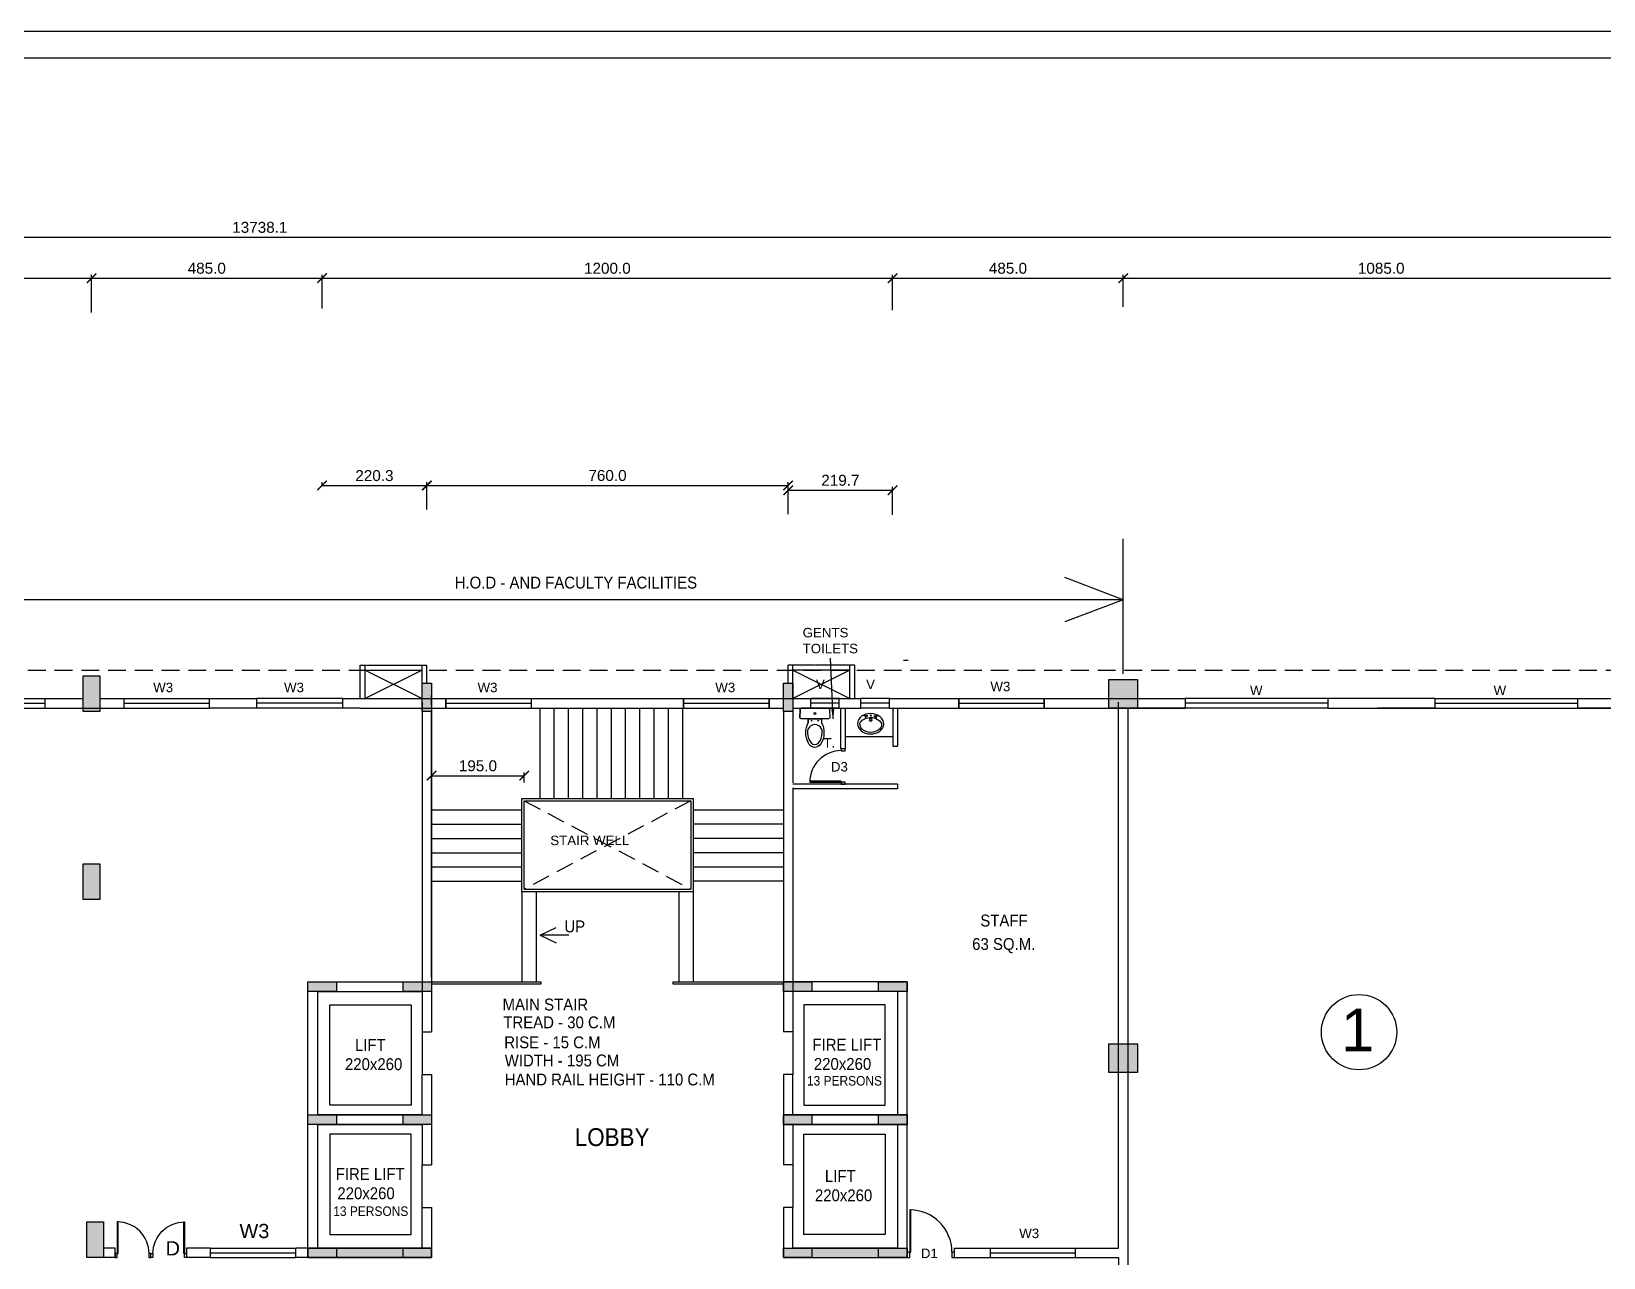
# Model space of a CAD drawing. Extents: x 53439 to 79867, y -144071 to -73305.
# Drawn here: x 64711 to 68017, y -124622 to -122042 of the extents above; entities that cross this region are included whole.
import ezdxf

# ---------------------------------------------------------------- set-up
doc = ezdxf.new("R2010")
doc.units = 0
doc.header["$LTSCALE"] = 0.1
doc.header["$MEASUREMENT"] = 0
doc.header["$PDMODE"] = 35
doc.header["$PDSIZE"] = -0.8
doc.linetypes.add('CENTER2', pattern=[1.125, 0.75, -0.125, 0.125, -0.125])
doc.linetypes.add('HIDDEN', pattern=[0.375, 0.25, -0.125])
doc.layers.get('0').update_dxf_attribs({"linetype": 'CONTINUOUS'})
doc.layers.get('DEFPOINTS').update_dxf_attribs({"linetype": 'CONTINUOUS'})
for name, color, linetype in [('BOR', 200, 'CONTINUOUS'), ('BOR1', 230, 'CONTINUOUS'), ('COR_HA', 40, 'CONTINUOUS'), ('DOOR', 30, 'CONTINUOUS'), ('LAYER4', 130, 'CONTINUOUS'), ('STAIR', 142, 'CONTINUOUS'), ('TEXT', 7, 'CONTINUOUS'), ('TEXT-3', 130, 'CONTINUOUS'), ('THIN_HA', 253, 'CONTINUOUS'), ('TXT', 4, 'CONTINUOUS'), ('WALL', 6, 'CONTINUOUS'), ('WIN', 102, 'CONTINUOUS')]:
    doc.layers.add(name, color=color, linetype=linetype)
doc.styles.add('1MM', font='arial.ttf')
doc.styles.add('DIM', font='arial.ttf', dxfattribs={"width": 0.7, "height": 1})
doc.styles.add('DUTCH', font='arial.ttf')
doc.dimstyles.new('KRI', dxfattribs={"dimtxt": 23, "dimasz": 20, "dimexe": 7, "dimexo": 0, "dimgap": 9, "dimtad": 1, "dimdec": 1, "dimzin": 1, "dimtxsty": '1MM', "dimblk": 'ARCHTICK', "dimcen": 0.5, "dimclrd": 252, "dimclre": 252, "dimclrt": 7, "dimaunit": 1, "dimadec": 8, "dimazin": 3, "dimtfac": 1, "dimtdec": 1, "dimtmove": 0, "dimatfit": 3})

# ---------------------------------------------------------------- blocks, each defined once
blk = doc.blocks.new('A$C764D24B9')
at = {"layer": 'DOOR'}
for points in [[(0.056, 0.111), (0.083, 0.111), (0.083, 1), (0.056, 1)], [(0, 0), (0.056, 0), (0.056, 0.111), (0, 0.111)], [(0.944, 0), (1, 0), (1, 0.111), (0.944, 0.111)]]:
    blk.add_lwpolyline(points, close=True, dxfattribs=at)
blk.add_arc((0.056, 0.111), 0.889, 0, 90, dxfattribs=at)
blk = doc.blocks.new('_ARCHTICK')
at = {"layer": 'WALL', "color": 0, "const_width": 0.15}
blk.add_lwpolyline([(-0.5, -0.5), (0.5, 0.5)], dxfattribs=at)
blk = doc.blocks.new('*D73')
at = {"color": 252, "linetype": 'CONTINUOUS', "ltscale": 0.1}
for p, q in [((65322.3, -122997.7), (65322.3, -122990.7)), ((65542.6, -122997.7), (65542.6, -122990.7)), ((65322.3, -122997.7), (65542.6, -122997.7))]:
    blk.add_line(p, q, dxfattribs=at)
at = {"layer": 'DEFPOINTS', "color": 0, "linetype": 'CONTINUOUS', "ltscale": 0.1}
for p in [(65322.3, -122997.7), (65542.6, -122997.7), (65542.6, -122997.7)]:
    blk.add_point(p, dxfattribs=at)
at = {"color": 252, "linetype": 'CONTINUOUS', "ltscale": 0.1, "xscale": 20, "yscale": 20, "zscale": 20, "rotation": 180}
blk.add_blockref('_ARCHTICK', (65322.3, -122997.7), dxfattribs=at)
at = {"color": 252, "linetype": 'CONTINUOUS', "ltscale": 0.1, "xscale": 20, "yscale": 20, "zscale": 20}
blk.add_blockref('_ARCHTICK', (65542.6, -122997.7), dxfattribs=at)
at = {"color": 7, "linetype": 'CONTINUOUS', "ltscale": 0.1, "insert": (65432.4, -122976.9), "char_height": 23, "attachment_point": 5, "style": '1MM'}
blk.add_mtext('220.3', dxfattribs=at)
blk = doc.blocks.new('*D102')
at = {"layer": 'DEFPOINTS', "color": 0, "linetype": 'CONTINUOUS', "ltscale": 0.1}
for p in [(64837.3, -122561.6), (63755.6, -122625.2), (64837.3, -122633.7)]:
    blk.add_point(p, dxfattribs=at)
at = {"layer": 'WIN', "color": 252, "linetype": 'CONTINUOUS', "ltscale": 0.1}
for p, q in [((63755.6, -122625.2), (63755.6, -122554.6)), ((63755.6, -122561.6), (64837.3, -122561.6)), ((64837.3, -122633.7), (64837.3, -122554.6))]:
    blk.add_line(p, q, dxfattribs=at)
at = {"layer": 'WIN', "color": 252, "linetype": 'CONTINUOUS', "ltscale": 0.1, "xscale": 20, "yscale": 20, "zscale": 20, "rotation": 180}
blk.add_blockref('_ARCHTICK', (63755.6, -122561.6), dxfattribs=at)
at = {"layer": 'WIN', "color": 252, "linetype": 'CONTINUOUS', "ltscale": 0.1, "xscale": 20, "yscale": 20, "zscale": 20}
blk.add_blockref('_ARCHTICK', (64837.3, -122561.6), dxfattribs=at)
at = {"layer": 'WIN', "color": 7, "linetype": 'CONTINUOUS', "ltscale": 0.1, "insert": (64296.4, -122540.8), "char_height": 23, "attachment_point": 5, "style": '1MM'}
blk.add_mtext('1081.7', dxfattribs=at)
blk = doc.blocks.new('*D103')
at = {"layer": 'DEFPOINTS', "color": 0, "linetype": 'CONTINUOUS', "ltscale": 0.1}
for p in [(65322.3, -122561.6), (65322.3, -122625.1), (64837.3, -122633.7)]:
    blk.add_point(p, dxfattribs=at)
at = {"layer": 'WIN', "color": 252, "linetype": 'CONTINUOUS', "ltscale": 0.1}
for p, q in [((64837.3, -122633.7), (64837.3, -122554.6)), ((64837.3, -122561.6), (65322.3, -122561.6)), ((65322.3, -122625.1), (65322.3, -122554.6))]:
    blk.add_line(p, q, dxfattribs=at)
at = {"layer": 'WIN', "color": 252, "linetype": 'CONTINUOUS', "ltscale": 0.1, "xscale": 20, "yscale": 20, "zscale": 20, "rotation": 180}
blk.add_blockref('_ARCHTICK', (64837.3, -122561.6), dxfattribs=at)
at = {"layer": 'WIN', "color": 252, "linetype": 'CONTINUOUS', "ltscale": 0.1, "xscale": 20, "yscale": 20, "zscale": 20}
blk.add_blockref('_ARCHTICK', (65322.3, -122561.6), dxfattribs=at)
at = {"layer": 'WIN', "color": 7, "linetype": 'CONTINUOUS', "ltscale": 0.1, "insert": (65079.8, -122540.8), "char_height": 23, "attachment_point": 5, "style": '1MM'}
blk.add_mtext('485.0', dxfattribs=at)
blk = doc.blocks.new('*D104')
at = {"layer": 'DEFPOINTS', "color": 0, "linetype": 'CONTINUOUS', "ltscale": 0.1}
for p in [(66522.3, -122561.6), (65322.3, -122625.1), (66522.3, -122628.9)]:
    blk.add_point(p, dxfattribs=at)
at = {"layer": 'WIN', "color": 252, "linetype": 'CONTINUOUS', "ltscale": 0.1}
for p, q in [((65322.3, -122625.1), (65322.3, -122554.6)), ((65322.3, -122561.6), (66522.3, -122561.6)), ((66522.3, -122628.9), (66522.3, -122554.6))]:
    blk.add_line(p, q, dxfattribs=at)
at = {"layer": 'WIN', "color": 252, "linetype": 'CONTINUOUS', "ltscale": 0.1, "xscale": 20, "yscale": 20, "zscale": 20, "rotation": 180}
blk.add_blockref('_ARCHTICK', (65322.3, -122561.6), dxfattribs=at)
at = {"layer": 'WIN', "color": 252, "linetype": 'CONTINUOUS', "ltscale": 0.1, "xscale": 20, "yscale": 20, "zscale": 20}
blk.add_blockref('_ARCHTICK', (66522.3, -122561.6), dxfattribs=at)
at = {"layer": 'WIN', "color": 7, "linetype": 'CONTINUOUS', "ltscale": 0.1, "insert": (65922.3, -122540.8), "char_height": 23, "attachment_point": 5, "style": '1MM'}
blk.add_mtext('1200.0', dxfattribs=at)
blk = doc.blocks.new('*D105')
at = {"layer": 'DEFPOINTS', "color": 0, "linetype": 'CONTINUOUS', "ltscale": 0.1}
for p in [(67007.3, -122561.6), (66522.3, -122628.9), (67007.3, -122621.9)]:
    blk.add_point(p, dxfattribs=at)
at = {"layer": 'WIN', "color": 252, "linetype": 'CONTINUOUS', "ltscale": 0.1}
for p, q in [((66522.3, -122628.9), (66522.3, -122554.6)), ((66522.3, -122561.6), (67007.3, -122561.6)), ((67007.3, -122621.9), (67007.3, -122554.6))]:
    blk.add_line(p, q, dxfattribs=at)
at = {"layer": 'WIN', "color": 252, "linetype": 'CONTINUOUS', "ltscale": 0.1, "xscale": 20, "yscale": 20, "zscale": 20, "rotation": 180}
blk.add_blockref('_ARCHTICK', (66522.3, -122561.6), dxfattribs=at)
at = {"layer": 'WIN', "color": 252, "linetype": 'CONTINUOUS', "ltscale": 0.1, "xscale": 20, "yscale": 20, "zscale": 20}
blk.add_blockref('_ARCHTICK', (67007.3, -122561.6), dxfattribs=at)
at = {"layer": 'WIN', "color": 7, "linetype": 'CONTINUOUS', "ltscale": 0.1, "insert": (66764.8, -122540.8), "char_height": 23, "attachment_point": 5, "style": '1MM'}
blk.add_mtext('485.0', dxfattribs=at)
blk = doc.blocks.new('*D106')
at = {"layer": 'DEFPOINTS', "color": 0, "linetype": 'CONTINUOUS', "ltscale": 0.1}
for p in [(68092.3, -122561.6), (67007.3, -122621.9), (68092.3, -122631.5)]:
    blk.add_point(p, dxfattribs=at)
at = {"layer": 'WIN', "color": 252, "linetype": 'CONTINUOUS', "ltscale": 0.1}
for p, q in [((67007.3, -122621.9), (67007.3, -122554.6)), ((67007.3, -122561.6), (68092.3, -122561.6)), ((68092.3, -122631.5), (68092.3, -122554.6))]:
    blk.add_line(p, q, dxfattribs=at)
at = {"layer": 'WIN', "color": 252, "linetype": 'CONTINUOUS', "ltscale": 0.1, "xscale": 20, "yscale": 20, "zscale": 20, "rotation": 180}
blk.add_blockref('_ARCHTICK', (67007.3, -122561.6), dxfattribs=at)
at = {"layer": 'WIN', "color": 252, "linetype": 'CONTINUOUS', "ltscale": 0.1, "xscale": 20, "yscale": 20, "zscale": 20}
blk.add_blockref('_ARCHTICK', (68092.3, -122561.6), dxfattribs=at)
at = {"layer": 'WIN', "color": 7, "linetype": 'CONTINUOUS', "ltscale": 0.1, "insert": (67549.8, -122540.8), "char_height": 23, "attachment_point": 5, "style": '1MM'}
blk.add_mtext('1085.0', dxfattribs=at)
blk = doc.blocks.new('*D111')
at = {"layer": 'DEFPOINTS', "color": 0, "linetype": 'CONTINUOUS', "ltscale": 0.1}
for p in [(72060.4, -122475.5), (58322.3, -122503.6), (72060.4, -122503.6, 0)]:
    blk.add_point(p, dxfattribs=at)
at = {"layer": 'WIN', "color": 252, "linetype": 'CONTINUOUS', "ltscale": 0.1}
for p, q in [((58322.3, -122503.6), (58322.3, -122468.5)), ((58322.3, -122475.5), (72060.4, -122475.5)), ((72060.4, -122503.6), (72060.4, -122468.5))]:
    blk.add_line(p, q, dxfattribs=at)
at = {"layer": 'WIN', "color": 252, "linetype": 'CONTINUOUS', "ltscale": 0.1, "xscale": 20, "yscale": 20, "zscale": 20, "rotation": 180}
blk.add_blockref('_ARCHTICK', (58322.3, -122475.5), dxfattribs=at)
at = {"layer": 'WIN', "color": 252, "linetype": 'CONTINUOUS', "ltscale": 0.1, "xscale": 20, "yscale": 20, "zscale": 20}
blk.add_blockref('_ARCHTICK', (72060.4, -122475.5), dxfattribs=at)
at = {"layer": 'WIN', "color": 7, "linetype": 'CONTINUOUS', "ltscale": 0.1, "insert": (65191.4, -122454.7), "char_height": 23, "attachment_point": 5, "style": '1MM'}
blk.add_mtext('13738.1', dxfattribs=at)
blk = doc.blocks.new('*D82')
at = {"layer": 'DEFPOINTS', "color": 0, "linetype": 'CONTINUOUS', "ltscale": 0.1}
for p in [(65552.6, -123622.1), (65747.6, -123608), (65747.6, -123622.1)]:
    blk.add_point(p, dxfattribs=at)
at = {"layer": 'WIN', "color": 252, "linetype": 'CONTINUOUS', "ltscale": 0.1}
for p, q in [((65552.6, -123622.1), (65552.6, -123601)), ((65552.6, -123608), (65747.6, -123608)), ((65747.6, -123622.1), (65747.6, -123601))]:
    blk.add_line(p, q, dxfattribs=at)
at = {"layer": 'WIN', "color": 252, "linetype": 'CONTINUOUS', "ltscale": 0.1, "xscale": 20, "yscale": 20, "zscale": 20, "rotation": 180}
blk.add_blockref('_ARCHTICK', (65552.6, -123608), dxfattribs=at)
at = {"layer": 'WIN', "color": 252, "linetype": 'CONTINUOUS', "ltscale": 0.1, "xscale": 20, "yscale": 20, "zscale": 20}
blk.add_blockref('_ARCHTICK', (65747.6, -123608), dxfattribs=at)
at = {"layer": 'WIN', "color": 7, "linetype": 'CONTINUOUS', "ltscale": 0.1, "insert": (65650.1, -123587.3), "char_height": 23, "attachment_point": 5, "style": '1MM'}
blk.add_mtext('195.0', dxfattribs=at)
blk = doc.blocks.new('*D134')
at = {"layer": 'DEFPOINTS', "color": 0, "linetype": 'CONTINUOUS', "ltscale": 0.1}
for p in [(66302.6, -122997.4), (65542.6, -123048.1), (66302.6, -123048.1)]:
    blk.add_point(p, dxfattribs=at)
at = {"layer": 'WIN', "color": 252, "linetype": 'CONTINUOUS', "ltscale": 0.1}
for p, q in [((65542.6, -123048.1), (65542.6, -122990.4)), ((66302.6, -123048.1), (66302.6, -122990.4)), ((65542.6, -122997.4), (66302.6, -122997.4))]:
    blk.add_line(p, q, dxfattribs=at)
at = {"layer": 'WIN', "color": 252, "linetype": 'CONTINUOUS', "ltscale": 0.1, "xscale": 20, "yscale": 20, "zscale": 20, "rotation": 180}
blk.add_blockref('_ARCHTICK', (65542.6, -122997.4), dxfattribs=at)
at = {"layer": 'WIN', "color": 252, "linetype": 'CONTINUOUS', "ltscale": 0.1, "xscale": 20, "yscale": 20, "zscale": 20}
blk.add_blockref('_ARCHTICK', (66302.6, -122997.4), dxfattribs=at)
at = {"layer": 'WIN', "color": 7, "linetype": 'CONTINUOUS', "ltscale": 0.1, "insert": (65922.6, -122976.6), "char_height": 23, "attachment_point": 5, "style": '1MM'}
blk.add_mtext('760.0', dxfattribs=at)
blk = doc.blocks.new('*D135')
at = {"layer": 'DEFPOINTS', "color": 0, "linetype": 'CONTINUOUS', "ltscale": 0.1}
for p in [(66522.3, -123007.4), (66302.6, -123058.2), (66522.3, -123059.4)]:
    blk.add_point(p, dxfattribs=at)
at = {"layer": 'WIN', "color": 252, "linetype": 'CONTINUOUS', "ltscale": 0.1}
for p, q in [((66302.6, -123058.2), (66302.6, -123000.4)), ((66302.6, -123007.4), (66522.3, -123007.4)), ((66522.3, -123059.4), (66522.3, -123000.4))]:
    blk.add_line(p, q, dxfattribs=at)
at = {"layer": 'WIN', "color": 252, "linetype": 'CONTINUOUS', "ltscale": 0.1, "xscale": 20, "yscale": 20, "zscale": 20, "rotation": 180}
blk.add_blockref('_ARCHTICK', (66302.6, -123007.4), dxfattribs=at)
at = {"layer": 'WIN', "color": 252, "linetype": 'CONTINUOUS', "ltscale": 0.1, "xscale": 20, "yscale": 20, "zscale": 20}
blk.add_blockref('_ARCHTICK', (66522.3, -123007.4), dxfattribs=at)
at = {"layer": 'WIN', "color": 7, "linetype": 'CONTINUOUS', "ltscale": 0.1, "insert": (66412.4, -122986.7), "char_height": 23, "attachment_point": 5, "style": '1MM'}
blk.add_mtext('219.7', dxfattribs=at)
blk = doc.blocks.new('WC1')
at = {"layer": 'DOOR'}
for p, q in [((-29.3, -7.5), (-29.8, -22.7)), ((24.3, -5), (-26.8, -5))]:
    blk.add_line(p, q, dxfattribs=at)
for points in [[(26.8, -7.5), (27.3, -22.7, -0.423393), (24.7, -25.4), (-27.3, -25.4, -0.423393), (-29.8, -22.7), (-29.3, -7.5, -0.405093), (-26.8, -5), (24.3, -5, -0.405093), (26.8, -7.5, -0.407682)], [(11.5, -25.4), (11.5, -33, -0.265683), (10, -73.3, -0.649464), (-14.1, -70.9, -0.243179), (-14, -33), (-14, -25.4), (11.5, -25.4)], [(12.6, -52, 1.119632), (-15.2, -52, 17.71796)]]:
    blk.add_lwpolyline(points, format="xyb", dxfattribs=at)
blk.add_lwpolyline([(-14, -25.4), (-14, -33)], dxfattribs=at)
for centre, radius in [((-7.6, -29.2), 0.636), ((-1.3, -15.2), 1.91), ((5.1, -29.2), 0.636)]:
    blk.add_circle(centre, radius, dxfattribs=at)
blk.add_arc((-26.8, -7.5), 2.54, 90, 178.2101, dxfattribs=at)
blk.add_ellipse((-1.3, -52), major_axis=(0, -22.4), ratio=0.622298, start_param=4.712389, end_param=7.853982, dxfattribs=at)
blk = doc.blocks.new('WB5')
at = {"layer": 'DOOR'}
for p, q in [((4.7, 11.3), (6.8, 10.5)), ((5.3, -11), (7.3, -10.1))]:
    blk.add_line(p, q, dxfattribs=at)
for points in [[(2.4, 0.1, 1), (5, 0.1, 1)], [(3.2, 7.9, 1), (5.9, 7.9, 1)], [(3.6, -7.7, -1), (6.3, -7.6, -1)]]:
    blk.add_lwpolyline(points, format="xyb", close=True, dxfattribs=at)
for centre, radius in [((3.7, 0.1), 1.32), ((11.8, 0.3), 2.73), ((11.8, 0.3), 2.19)]:
    blk.add_circle(centre, radius, dxfattribs=at)
for centre, radius, start, end in [((5.6, 13.6), 2.49, 151.6403, 249.4649), ((7.7, 12.8), 2.49, 249.4649, 334.3015), ((32.6, 0.8), 25.2, 127.6693, 236.45), ((18.2, 19.4), 1.66, 91.5976, 127.6693), ((6.3, -13.3), 2.49, 113.4041, 211.2287), ((8.3, -12.4), 2.49, 28.5675, 113.4041)]:
    blk.add_arc(centre, radius, start, end, dxfattribs=at)
blk.add_ellipse((19.5, 0.5), major_axis=(-0.6, 24.9), ratio=0.783308, dxfattribs=at)
blk.add_open_spline([(18.7, -20.2), (23.5, -20.6), (25, -20), (30.8, -16.4), (34.3, -10.8), (37.3, 2.3), (34.9, 9.5), (28.9, 18.7), (25, 21.3), (18.2, 21.1)], degree=3, knots=[3.262053, 3.262053, 3.262053, 3.262053, 3.577225, 3.577225, 4.479784, 4.479784, 5.382343, 5.382343, 6.141594, 6.141594, 6.141594, 6.141594], dxfattribs=at)

msp = doc.modelspace()

# ---------------------------------------------------------------- hatches: boundary and pattern name
at = {"layer": 'THIN_HA', "linetype": 'CONTINUOUS', "ltscale": 0.1}
for points in [[(64819.81, -123398.28), (64854.81, -123398.28), (64854.81, -123473.28), (64819.81, -123473.28)], [(65532.59, -123413.28), (65552.59, -123413.28), (65552.59, -123473.28), (65532.59, -123473.28)], [(66292.59, -123413.28), (66312.59, -123413.28), (66312.59, -123473.28), (66292.59, -123473.28)], [(66977.31, -123405.78), (67037.31, -123405.78), (67037.31, -123465.78), (66977.31, -123465.78)], [(64819.81, -123793.28), (64854.81, -123793.28), (64854.81, -123868.28), (64819.81, -123868.28)], [(65352.54, -124041.62), (65352.54, -124061.62), (65292.54, -124061.62), (65292.54, -124041.62)], [(65552.54, -124041.62), (65552.54, -124061.62), (65492.54, -124061.62), (65492.54, -124041.62)], [(66352.54, -124041.62), (66352.54, -124061.62), (66292.54, -124061.62), (66292.54, -124041.62)], [(66552.54, -124041.62), (66552.54, -124061.62), (66492.54, -124061.62), (66492.54, -124041.62)], [(66977.31, -124172.03), (67037.31, -124172.03), (67037.31, -124232.03), (66977.31, -124232.03)], [(65352.54, -124321.62), (65352.54, -124341.62), (65292.54, -124341.62), (65292.54, -124321.62)], [(65552.54, -124321.62), (65552.54, -124341.62), (65492.54, -124341.62), (65492.54, -124321.62)], [(66352.54, -124321.62), (66352.54, -124341.62), (66292.54, -124341.62), (66292.54, -124321.62)], [(66552.54, -124321.62), (66552.54, -124341.62), (66492.54, -124341.62), (66492.54, -124321.62)], [(64827.31, -124546.62), (64862.31, -124546.62), (64862.31, -124621.62), (64827.31, -124621.62)], [(65352.54, -124601.62), (65352.54, -124621.62), (65292.54, -124621.62), (65292.54, -124601.62)], [(65552.54, -124601.62), (65552.54, -124621.62), (65492.54, -124621.62), (65492.54, -124601.62)], [(66352.54, -124601.62), (66352.54, -124621.62), (66292.54, -124621.62), (66292.54, -124601.62)], [(66552.54, -124601.62), (66552.54, -124621.62), (66492.54, -124621.62), (66492.54, -124601.62)]]:
    msp.add_hatch(color=2, dxfattribs=at).paths.add_polyline_path(points)
at = {"layer": 'WALL', "linetype": 'CONTINUOUS', "ltscale": 0.1}
for points in [[(65552.59, -124601.62), (65292.59, -124601.62), (65292.59, -124621.62), (65552.59, -124621.62)], [(66552.59, -124601.62), (66292.59, -124601.62), (66292.59, -124621.62), (66552.59, -124621.62)], [(66552.59, -124601.62), (66292.59, -124601.62), (66292.59, -124621.62), (66552.59, -124621.62)]]:
    msp.add_hatch(color=4, dxfattribs=at).paths.add_polyline_path(points)

# ---------------------------------------------------------------- linework, layer by layer
at = {"layer": 'BOR'}
msp.add_lwpolyline([(73435.88, -122099.01), (57228.06, -122099.01), (57228.06, -130290.29), (73435.88, -130290.29)], close=True, dxfattribs=at)
at = {"layer": 'BOR1'}
msp.add_lwpolyline([(73492.41, -122042.48), (57171.54, -122042.48), (57171.54, -130346.82), (73492.41, -130346.82)], close=True, dxfattribs=at)
at = {"layer": 'COR_HA', "linetype": 'CONTINUOUS', "ltscale": 0.1}
for p, q in [((66661.2, -123445.78), (66661.2, -123465.78)), ((66841.2, -123445.78), (66841.2, -123465.78)), ((65532.59, -124146.62, 0), (65532.59, -124236.62)), ((66312.59, -124146.62, 0), (66312.59, -124236.62)), ((65532.59, -124516.62), (65532.59, -124426.62, 0)), ((66312.59, -124426.62, 0), (66312.59, -124516.62, 0))]:
    msp.add_line(p, q, dxfattribs=at)
msp.add_lwpolyline([(65552.59, -123458.28), (65552.59, -123438.28)], dxfattribs=at)
msp.add_lwpolyline([(65552.59, -123458.28), (65552.59, -123438.28)], dxfattribs=at)
at = {"layer": 'DOOR', "linetype": 'HIDDEN', "ltscale": 1500}
msp.add_line((63072.31, -123385.78), (70109.86, -123385.78), dxfattribs=at)
at = {"layer": 'DOOR', "linetype": 'CONTINUOUS', "ltscale": 0.1}
for p, q in [((65742.59, -123851.62), (65742.59, -123655.78)), ((65742.59, -123655.78), (66102.59, -123655.78)), ((66102.59, -123655.78), (66102.59, -123851.62)), ((65747.59, -123846.62), (65747.59, -123660.78)), ((65747.59, -123660.78), (66097.59, -123660.78)), ((66097.59, -123660.78), (66097.59, -123846.62)), ((65742.59, -123851.62), (66102.59, -123851.62)), ((65747.59, -123846.62), (66097.59, -123846.62)), ((65552.59, -124041.62), (65782.34, -124041.62)), ((65782.34, -124046.62), (65552.59, -124046.62)), ((65782.34, -124041.62), (65782.34, -124046.62)), ((66060.97, -124046.62), (66060.97, -124041.62)), ((66060.97, -124041.62), (66292.59, -124041.62)), ((66292.59, -124046.62), (66060.97, -124046.62))]:
    msp.add_line(p, q, dxfattribs=at)
at = {"layer": 'DOOR', "linetype": 'HIDDEN', "ltscale": 1500}
for points in [[(66097.59, -123660.78), (65747.59, -123846.62)], [(65747.59, -123660.78), (66097.59, -123846.62)]]:
    msp.add_lwpolyline(points, dxfattribs=at)
at = {"layer": 'LAYER4', "linetype": 'CONTINUOUS', "ltscale": 0.1}
for p, q in [((67007.31, -123393.99, 0), (67007.31, -123109.62, 0)), ((67007.31, -123237.97, 0), (66884.46, -123191.28, 0)), ((67007.31, -123237.97, 0), (64245.65, -123237.97, 0)), ((67007.31, -123237.97, 0), (66884.46, -123284.67, 0)), ((66052.59, -123851.62), (66102.59, -123851.62))]:
    msp.add_line(p, q, dxfattribs=at)
for points in [[(65532.59, -123385.78), (65412.59, -123445.78)], [(65412.59, -123385.78), (65532.59, -123445.78)], [(66312.59, -123385.78), (66432.59, -123445.78)], [(66432.59, -123385.78), (66312.59, -123445.78)]]:
    msp.add_lwpolyline(points, dxfattribs=at)
msp.add_circle((67503.25, -124147.52, 0), 79.2, dxfattribs=at)
at = {"layer": 'STAIR', "linetype": 'CONTINUOUS', "ltscale": 0.1}
msp.add_line((66102.59, -123851.62), (66102.59, -124041.62), dxfattribs=at)
for points in [[(65780.77, -123655.78), (65780.77, -123465.78)], [(65810.77, -123655.78), (65810.77, -123465.78)], [(65840.77, -123655.78), (65840.77, -123465.78)], [(65870.77, -123655.78), (65870.77, -123465.78)], [(65900.77, -123655.78), (65900.77, -123465.78)], [(65930.77, -123655.78), (65930.77, -123465.78)], [(65960.77, -123655.78), (65960.77, -123465.78)], [(65990.77, -123655.78), (65990.77, -123465.78)], [(66020.77, -123655.78), (66020.77, -123465.78)], [(66050.77, -123655.78), (66050.77, -123465.78)], [(66080.77, -123655.78), (66080.77, -123465.78)], [(65742.59, -123680.74), (65552.59, -123680.74)], [(66102.59, -123679.52), (66292.59, -123679.52)], [(65742.59, -123710.74), (65552.59, -123710.74)], [(66102.59, -123709.52), (66292.59, -123709.52)], [(65742.59, -123740.74), (65552.59, -123740.74)], [(66102.59, -123739.52), (66292.59, -123739.52)], [(65742.59, -123770.74), (65552.59, -123770.74)], [(66102.59, -123769.52), (66292.59, -123769.52)], [(65742.59, -123800.74), (65552.59, -123800.74)], [(66102.59, -123799.52), (66292.59, -123799.52)], [(65742.59, -123830.74), (65552.59, -123830.74)], [(65742.59, -123851.62), (65742.59, -124041.62)], [(65772.59, -123851.62), (65772.59, -124041.62)], [(66072.59, -123851.62), (66072.59, -124041.62)], [(66102.59, -123829.52), (66292.59, -123829.52)]]:
    msp.add_lwpolyline(points, dxfattribs=at)
at = {"layer": 'THIN_HA', "color": 2, "linetype": 'CONTINUOUS', "ltscale": 0.1}
for points, elevation in [([(64819.81, -123398.28), (64854.81, -123398.28), (64854.81, -123473.28), (64819.81, -123473.28)], 0), ([(65532.59, -123413.28), (65552.59, -123413.28), (65552.59, -123473.28), (65532.59, -123473.28)], 0), ([(66292.59, -123413.28), (66312.59, -123413.28), (66312.59, -123473.28), (66292.59, -123473.28)], 0), ([(66977.31, -123405.78), (67037.31, -123405.78), (67037.31, -123465.78), (66977.31, -123465.78)], 0), ([(64819.81, -123793.28), (64854.81, -123793.28), (64854.81, -123868.28), (64819.81, -123868.28)], 0), ([(65352.54, -124041.62), (65352.54, -124061.62), (65292.54, -124061.62), (65292.54, -124041.62)], 10.81), ([(65552.54, -124041.62), (65552.54, -124061.62), (65492.54, -124061.62), (65492.54, -124041.62)], 10.81), ([(66352.54, -124041.62), (66352.54, -124061.62), (66292.54, -124061.62), (66292.54, -124041.62)], 10.81), ([(66552.54, -124041.62), (66552.54, -124061.62), (66492.54, -124061.62), (66492.54, -124041.62)], 10.81), ([(66977.31, -124172.03), (67037.31, -124172.03), (67037.31, -124232.03), (66977.31, -124232.03)], 0), ([(65352.54, -124321.62), (65352.54, -124341.62), (65292.54, -124341.62), (65292.54, -124321.62)], 10.81), ([(65552.54, -124321.62), (65552.54, -124341.62), (65492.54, -124341.62), (65492.54, -124321.62)], 10.81), ([(66352.54, -124321.62), (66352.54, -124341.62), (66292.54, -124341.62), (66292.54, -124321.62)], 10.81), ([(66552.54, -124321.62), (66552.54, -124341.62), (66492.54, -124341.62), (66492.54, -124321.62)], 10.81), ([(64827.31, -124546.62), (64862.31, -124546.62), (64862.31, -124621.62), (64827.31, -124621.62)], 0), ([(65352.54, -124601.62), (65352.54, -124621.62), (65292.54, -124621.62), (65292.54, -124601.62)], 10.81), ([(65552.54, -124601.62), (65552.54, -124621.62), (65492.54, -124621.62), (65492.54, -124601.62)], 10.81), ([(66352.54, -124601.62), (66352.54, -124621.62), (66292.54, -124621.62), (66292.54, -124601.62)], 10.81), ([(66552.54, -124601.62), (66552.54, -124621.62), (66492.54, -124621.62), (66492.54, -124601.62)], 10.81)]:
    msp.add_lwpolyline(points, close=True, dxfattribs=dict(at, elevation=elevation))
at = {"layer": 'TXT', "linetype": 'CENTER2', "ltscale": 0.1}
msp.add_line((66422.57, -123551.24, -0.7), (66412.57, -123551.24, -0.7), dxfattribs=at)
at = {"layer": 'WALL', "linetype": 'CONTINUOUS', "ltscale": 0.1}
for p, q in [((66554.87, -123365.78), (66544.87, -123365.78)), ((64740.02, -123445.78, 0), (64819.81, -123445.78, 0)), ((64740.02, -123445.78, 0), (64819.81, -123445.78, 0)), ((64740.02, -123465.78), (64740.02, -123445.78)), ((64740.02, -123465.78), (64740.02, -123445.78)), ((64905.6, -123445.78), (64905.6, -123465.78)), ((65085.6, -123465.78), (65085.6, -123445.78)), ((65085.6, -123445.78), (65185.28, -123445.78)), ((65185.28, -123465.78), (65185.28, -123445.78)), ((65365.28, -123445.78), (65402.59, -123445.78)), ((65365.28, -123445.78), (65365.28, -123465.78)), ((65532.59, -123445.78), (65552.59, -123445.78)), ((65532.59, -123453.28, 0), (65532.59, -124041.62, 0)), ((65582.59, -123445.78), (65582.59, -123465.78)), ((65762.59, -123445.78), (66082.59, -123445.78)), ((65762.59, -123465.78), (65762.59, -123445.78)), ((66082.59, -123445.78, 0), (66082.59, -123465.78, 0)), ((66082.59, -123445.78, 0), (66082.59, -123465.78, 0)), ((66262.59, -123445.78), (66312.59, -123445.78)), ((66262.59, -123445.78, 0), (66262.59, -123465.78, 0)), ((66262.59, -123465.78, 0), (66262.59, -123445.78, 0)), ((66312.59, -123453.28), (66312.59, -123623.28)), ((66661.2, -123445.78), (66661.2, -123465.78)), ((66841.2, -123465.78), (66841.2, -123445.78)), ((66997.31, -123445.78), (67137.31, -123445.78)), ((66997.31, -123445.78), (67137.31, -123445.78)), ((66997.31, -124601.62, 0), (66997.31, -123453.28, 0)), ((66997.31, -124248.28), (66997.31, -123453.28)), ((66997.31, -124248.28), (66997.31, -123453.28)), ((67024.81, -123445.78), (67137.31, -123445.78)), ((67024.81, -123445.78), (67137.31, -123445.78)), ((67137.31, -123445.78), (67137.31, -123465.78)), ((67662.31, -123445.78), (67437.31, -123445.78)), ((67437.31, -123445.78), (67437.31, -123465.78)), ((67662.31, -123445.78), (67662.31, -123465.78)), ((67962.31, -123445.78), (68102.31, -123445.78)), ((67962.31, -123445.78), (68102.31, -123445.78)), ((67962.31, -123445.78), (67962.31, -123465.78)), ((65185.28, -123465.78), (65085.6, -123465.78)), ((65402.59, -123465.78), (65365.28, -123465.78)), ((65532.59, -123473.28, 0), (65532.59, -124061.62)), ((65552.59, -124031.62), (65552.59, -123473.28)), ((65552.59, -123473.28, 0), (65552.59, -124041.62, 0)), ((65762.59, -123465.78), (66082.59, -123465.78)), ((66080.77, -123465.78), (66082.59, -123465.78)), ((66262.59, -123465.78), (66292.59, -123465.78)), ((66292.59, -123473.28), (66292.59, -124061.62, 0)), ((66292.59, -123473.28), (66292.59, -124041.62)), ((66312.59, -123473.28, 0), (66312.59, -123623.28, 0)), ((66412.57, -123465.78, -0.99), (66412.57, -123551.24, -0.7)), ((66422.57, -123465.78, -0.99), (66422.57, -123551.24, -0.7)), ((66522.57, -123465.78, -0.99), (66522.57, -123545.78, -0.86)), ((66532.57, -123465.78, -0.99), (66532.57, -123545.78, -0.86)), ((67017.31, -123465.78), (67137.31, -123465.78)), ((67017.31, -123465.78), (67137.31, -123465.78)), ((67017.31, -124933.28), (67017.31, -123465.78)), ((67017.31, -124933.28, 0), (67017.31, -123473.28, 0)), ((67024.81, -123465.78), (67137.31, -123465.78)), ((67137.31, -123465.78, 0), (67024.81, -123465.78, 0)), ((67024.81, -123465.78), (67137.31, -123465.78)), ((67137.31, -123465.78, 0), (67024.81, -123465.78, 0)), ((67437.31, -123465.78, 0), (67662.31, -123465.78, 0)), ((67662.31, -123465.78), (67542.31, -123465.78)), ((67542.31, -123465.78, 0), (67662.31, -123465.78, 0)), ((67662.31, -123465.78), (67542.31, -123465.78)), ((67962.31, -123465.78), (68082.31, -123465.78)), ((68082.31, -123465.78, 0), (67962.31, -123465.78, 0)), ((67962.31, -123465.78), (68082.31, -123465.78)), ((68082.31, -123465.78, 0), (67962.31, -123465.78, 0)), ((66312.59, -123633.28, 0), (66312.59, -124061.62)), ((66312.59, -123633.28), (66312.59, -124041.62)), ((66532.57, -123625.79, 0), (66532.57, -123635.79, 0)), ((67017.31, -124868.69, 0), (67017.31, -123873.28, 0)), ((65780.83, -123943.27), (65814.93, -123927.27)), ((65840.98, -123943.27), (65780.83, -123943.27)), ((65780.83, -123943.27), (65814.93, -123959.27)), ((65292.59, -124281.62, 0), (65292.59, -124041.62, 0)), ((65292.59, -124041.62, 0), (65552.59, -124041.62, 0)), ((65552.59, -124031.62), (65552.59, -124121.62, 0)), ((65552.59, -124031.62), (65552.59, -124121.62, 0)), ((66552.59, -124041.62, 0), (66292.59, -124041.62, 0)), ((66292.59, -124041.62, 0), (66292.59, -124121.62, 0)), ((66292.59, -124041.62, 0), (66292.59, -124121.62, 0)), ((66552.59, -124281.62, 0), (66552.59, -124041.62, 0)), ((66552.59, -124281.62), (66552.59, -124041.62)), ((65312.59, -124061.62, 0), (65532.59, -124061.62, 0)), ((65532.59, -124061.62, 0), (65532.59, -124146.62, 0)), ((66532.59, -124061.62, 0), (66312.59, -124061.62, 0)), ((66312.59, -124061.62, 0), (66312.59, -124146.62, 0)), ((65532.59, -124146.62, 0), (65552.59, -124146.62, 0)), ((65552.59, -124121.62, 0), (65552.59, -124146.62, 0)), ((66292.59, -124121.62, 0), (66292.59, -124146.62, 0)), ((66312.59, -124146.62, 0), (66292.59, -124146.62, 0)), ((65532.59, -124236.62, 0), (65552.59, -124236.62, 0)), ((65552.59, -124236.62, 0), (65552.59, -124281.62, 0)), ((66292.59, -124236.62, 0), (66292.59, -124281.62, 0)), ((66312.59, -124236.62, 0), (66292.59, -124236.62, 0)), ((65292.59, -124561.62, 0), (65292.59, -124321.62, 0)), ((65292.59, -124321.62, 0), (65552.59, -124321.62, 0)), ((65552.59, -124341.62, 0), (65292.59, -124341.62, 0)), ((65532.59, -124321.62, 0), (65312.59, -124321.62, 0)), ((65312.59, -124341.62, 0), (65532.59, -124341.62, 0)), ((65532.59, -124341.62, 0), (65532.59, -124426.62, 0)), ((65552.59, -124321.62, 0), (65552.59, -124401.62, 0)), ((65552.59, -124321.62, 0), (65552.59, -124401.62, 0)), ((66552.59, -124321.62, 0), (66292.59, -124321.62, 0)), ((66292.59, -124321.62, 0), (66292.59, -124401.62, 0)), ((66292.59, -124321.62, 0), (66292.59, -124401.62, 0)), ((66292.59, -124341.62, 0), (66552.59, -124341.62, 0)), ((66312.59, -124321.62, 0), (66532.59, -124321.62, 0)), ((66532.59, -124341.62, 0), (66312.59, -124341.62, 0)), ((66312.59, -124341.62, 0), (66312.59, -124426.62, 0)), ((66552.59, -124561.62, 0), (66552.59, -124321.62, 0)), ((66552.59, -124561.62), (66552.59, -124321.62)), ((65552.59, -124401.62, 0), (65552.59, -124426.62, 0)), ((66292.59, -124401.62, 0), (66292.59, -124426.62, 0)), ((65532.59, -124426.62, 0), (65552.59, -124426.62, 0)), ((66312.59, -124426.62, 0), (66292.59, -124426.62, 0)), ((66997.31, -124601.62), (66997.31, -124473.28)), ((65532.59, -124516.62, 0), (65552.59, -124516.62, 0)), ((65552.59, -124516.62, 0), (65552.59, -124561.62, 0)), ((66292.59, -124516.62, 0), (66292.59, -124561.62, 0)), ((66312.59, -124516.62, 0), (66292.59, -124516.62, 0)), ((64887.47, -124621.62), (64887.47, -124601.62)), ((65037.47, -124601.62), (65037.47, -124621.62)), ((65087.12, -124601.62), (65087.12, -124621.62)), ((65267.12, -124621.62), (65267.12, -124601.62)), ((65532.59, -124601.62, 0), (65312.59, -124601.62, 0)), ((66312.59, -124601.62, 0), (66532.59, -124601.62, 0)), ((66652.59, -124621.62), (66652.59, -124601.62)), ((66727.04, -124601.62), (66727.04, -124621.62)), ((66907.04, -124621.62), (66907.04, -124601.62)), ((65552.59, -124621.62, 0), (65292.59, -124621.62, 0)), ((66292.59, -124621.62, 0), (66552.59, -124621.62, 0)), ((66374.64, -124621.62, 0), (66552.59, -124621.62, 0)), ((66997.31, -124621.62, 0), (66997.31, -124953.28, 0))]:
    msp.add_line(p, q, dxfattribs=at)
for points in [[(65402.59, -123375.78), (65412.59, -123375.78)], [(65402.59, -123445.78), (65402.59, -123375.78)], [(65412.59, -123445.78), (65412.59, -123375.78)], [(65532.59, -123375.78), (65542.59, -123375.78)], [(65532.59, -123445.78), (65532.59, -123375.78)], [(65542.59, -123413.28), (65542.59, -123375.78)], [(66312.59, -123375.78), (66302.59, -123375.78)], [(66302.59, -123413.28), (66302.59, -123375.78)], [(66312.59, -123445.78), (66312.59, -123375.78)], [(66442.59, -123375.78), (66432.59, -123375.78)], [(66432.59, -123445.78), (66432.59, -123375.78)], [(66442.59, -123375.78), (66432.59, -123375.78)], [(66432.59, -123445.78), (66432.59, -123375.78)], [(66442.59, -123445.78), (66442.59, -123375.78)], [(66442.59, -123445.78), (66442.59, -123375.78)], [(64740.02, -123445.78), (64819.81, -123445.78)], [(64854.81, -123445.78), (64905.6, -123445.78)], [(65402.59, -123445.78), (65552.59, -123445.78)], [(65523.79, -123445.78), (65532.59, -123445.78)], [(65552.59, -123445.78), (65582.59, -123445.78)], [(65552.59, -123445.78), (65582.59, -123445.78)], [(65582.59, -123465.78), (65582.59, -123445.78)], [(65762.59, -123445.78), (66082.59, -123445.78)], [(65762.59, -123445.78), (66082.59, -123445.78)], [(65762.59, -123465.78), (65762.59, -123445.78)], [(66082.59, -123465.78), (66082.59, -123445.78)], [(66262.59, -123445.78), (66312.59, -123445.78)], [(66262.59, -123465.78), (66262.59, -123445.78)], [(66312.59, -123445.78), (66455.63, -123445.78)], [(66350.06, -123465.78), (66350.06, -123445.78)], [(66410.06, -123465.78), (66410.06, -123445.78)], [(66410.06, -123465.78), (66410.06, -123445.78)], [(66442.59, -123445.78), (66455.63, -123445.78)], [(66442.59, -123445.78), (66455.63, -123445.78)], [(66455.63, -123465.78), (66455.63, -123445.78)], [(66515.63, -123445.78), (66661.2, -123445.78)], [(66515.63, -123465.78), (66515.63, -123445.78)], [(66515.63, -123465.78), (66515.63, -123445.78)], [(66661.2, -123465.78), (66661.2, -123445.78)], [(66841.2, -123445.78), (67137.31, -123445.78)], [(66841.2, -123465.78), (66841.2, -123445.78)], [(67024.81, -123445.78), (67137.31, -123445.78)], [(67962.31, -123445.78), (68102.31, -123445.78)], [(64740.02, -123465.78), (64819.81, -123465.78)], [(64740.02, -123465.78), (64905.6, -123465.78)], [(64740.02, -123465.78), (64819.81, -123465.78)], [(65402.59, -123465.78), (65552.59, -123465.78)], [(65552.59, -123465.78), (65582.59, -123465.78)], [(65762.59, -123465.78), (66082.59, -123465.78)], [(66080.77, -123465.78), (66082.59, -123465.78)], [(66312.59, -123465.78), (66455.63, -123465.78)], [(66515.63, -123465.78), (66661.2, -123465.78)], [(66841.2, -123465.78), (67137.31, -123465.78)], [(67024.81, -123465.78), (67137.31, -123465.78)], [(67662.31, -123465.78), (67542.31, -123465.78)], [(67962.31, -123465.78), (68082.31, -123465.78)], [(65552.59, -124236.62), (65552.59, -124341.62), (65292.59, -124341.62), (65292.59, -124041.62)], [(66292.59, -124236.62), (66292.59, -124341.62), (66552.59, -124341.62), (66552.59, -124041.62)], [(65312.59, -124061.62), (65312.59, -124321.62), (65532.59, -124321.62), (65532.59, -124236.62)], [(66532.59, -124061.62), (66532.59, -124321.62), (66312.59, -124321.62), (66312.59, -124236.62)], [(66997.31, -124601.62), (66997.31, -124601.62), (66997.31, -124243.17)], [(65552.59, -124516.62), (65552.59, -124621.62), (65292.59, -124621.62), (65292.59, -124321.62)], [(65312.59, -124341.62), (65312.59, -124601.62), (65532.59, -124601.62), (65532.59, -124516.62)], [(66292.59, -124516.62), (66292.59, -124621.62), (66552.59, -124621.62), (66552.59, -124321.62)], [(66532.59, -124341.62), (66532.59, -124601.62), (66312.59, -124601.62), (66312.59, -124516.62)], [(64887.47, -124601.62), (64862.31, -124601.62)], [(64887.47, -124601.62), (64862.31, -124601.62)], [(65087.12, -124601.62), (65037.47, -124601.62)], [(65087.12, -124601.62), (65037.47, -124601.62)], [(65470.54, -124601.62), (65267.12, -124601.62)], [(65490.54, -124601.62), (65292.59, -124601.62)], [(66374.64, -124601.62), (66552.59, -124601.62)], [(66652.59, -124601.62), (66727.04, -124601.62)], [(66907.04, -124601.62), (66997.31, -124601.62)], [(66991.21, -124601.62), (66997.31, -124601.62)], [(64887.47, -124621.62), (64862.31, -124621.62)], [(64887.47, -124621.62), (64862.31, -124621.62)], [(65087.12, -124621.62), (65037.47, -124621.62)], [(65087.12, -124621.62), (65037.47, -124621.62)], [(65470.54, -124621.62), (65267.12, -124621.62)], [(65490.54, -124621.62), (65292.59, -124621.62)], [(66652.59, -124621.62), (66727.04, -124621.62)], [(66907.04, -124621.62), (66997.31, -124621.62)]]:
    msp.add_lwpolyline(points, dxfattribs=at)
for points, elevation in [([(66422.57, -123525.78), (66522.57, -123525.78)], 0), ([(66522.57, -123545.78), (66532.57, -123545.78)], 0), ([(66532.57, -123625.79), (66312.57, -123625.79)], -0.7), ([(66532.57, -123635.79), (66312.57, -123635.79)], -0.7)]:
    msp.add_lwpolyline(points, dxfattribs=dict(at, elevation=elevation))
msp.add_lwpolyline([(65552.59, -124601.62), (65292.59, -124601.62), (65292.59, -124621.62), (65552.59, -124621.62)], close=True, dxfattribs=at)
at = {"layer": 'WIN'}
for p, q in [((64560.02, -123445.78), (64740.02, -123445.78)), ((64560.02, -123455.78), (64740.02, -123455.78)), ((64905.6, -123445.78), (65085.6, -123445.78)), ((64905.6, -123455.78), (65085.6, -123455.78)), ((65365.28, -123445.78), (65185.28, -123445.78)), ((65365.28, -123455.78), (65185.28, -123455.78)), ((65582.59, -123445.78), (65762.59, -123445.78)), ((65582.59, -123455.78), (65762.59, -123455.78)), ((66082.59, -123445.78, 0), (66262.59, -123445.78, 0)), ((66082.59, -123455.78, 0), (66262.59, -123455.78, 0)), ((66661.2, -123445.78), (66841.2, -123445.78)), ((66661.2, -123455.78), (66841.2, -123455.78)), ((67437.31, -123445.78, 0), (67137.31, -123445.78, 0)), ((67437.31, -123455.78, 0), (67137.31, -123455.78, 0)), ((67662.31, -123445.78, 0), (67962.31, -123445.78, 0)), ((67662.31, -123455.78, 0), (67962.31, -123455.78, 0)), ((64560.02, -123465.78), (64740.02, -123465.78)), ((64905.6, -123465.78), (65085.6, -123465.78)), ((65365.28, -123465.78), (65185.28, -123465.78)), ((65582.59, -123465.78), (65762.59, -123465.78)), ((66082.59, -123465.78, 0), (66262.59, -123465.78, 0)), ((66661.2, -123465.78), (66841.2, -123465.78)), ((67437.31, -123465.78, 0), (67137.31, -123465.78, 0)), ((67662.31, -123465.78, 0), (67962.31, -123465.78, 0)), ((65087.12, -124601.62), (65267.12, -124601.62)), ((65087.12, -124611.62), (65267.12, -124611.62)), ((66727.04, -124601.62), (66907.04, -124601.62)), ((66727.04, -124611.62), (66907.04, -124611.62)), ((65087.12, -124621.62), (65267.12, -124621.62)), ((66727.04, -124621.62), (66907.04, -124621.62))]:
    msp.add_line(p, q, dxfattribs=at)
at = {"layer": 'WIN', "color": 5, "linetype": 'HIDDEN'}
for points in [[(65412.59, -123375.78), (65532.59, -123375.78)], [(65412.59, -123385.78), (65532.59, -123385.78)], [(66432.59, -123375.78), (66312.59, -123375.78)], [(66432.59, -123385.78), (66312.59, -123385.78)], [(66410.06, -123455.78), (66350.06, -123455.78)], [(66515.63, -123455.78), (66455.63, -123455.78)]]:
    msp.add_lwpolyline(points, dxfattribs=at)
at = {"layer": 'WIN', "color": 5}
for points in [[(66410.06, -123445.78), (66350.06, -123445.78)], [(66515.63, -123445.78), (66455.63, -123445.78)], [(66410.06, -123465.78), (66350.06, -123465.78)], [(66515.63, -123465.78), (66455.63, -123465.78)]]:
    msp.add_lwpolyline(points, dxfattribs=at)
at = {"layer": 'WIN', "color": 4, "linetype": 'CONTINUOUS', "ltscale": 0.1}
for points in [[(65338.46, -124089.88), (65509.35, -124089.88), (65509.35, -124300.89), (65338.46, -124300.89)], [(66506.71, -124089.88), (66335.83, -124089.88), (66335.83, -124300.89), (66506.71, -124300.89)], [(65338.46, -124573.35), (65509.35, -124573.35), (65509.35, -124362.34), (65338.46, -124362.34)], [(66506.71, -124573.35), (66335.83, -124573.35), (66335.83, -124362.34), (66506.71, -124362.34)]]:
    msp.add_lwpolyline(points, close=True, dxfattribs=at)

# ---------------------------------------------------------------- block references
at = {"layer": 'LAYER4', "linetype": 'CONTINUOUS', "ltscale": 0.1, "xscale": 1.102362204808742, "yscale": 1.102362204808742, "zscale": 1.102362204808742}
msp.add_blockref('WC1', (66360.16, -123460.27, 0), dxfattribs=at)
at = {"layer": 'LAYER4', "linetype": 'CONTINUOUS', "ltscale": 0.1, "xscale": -1.102362208068371, "yscale": 1.102362204808742, "zscale": 1.102362204724407, "rotation": 90}
msp.add_blockref('WB5', (66476.54, -123477.31, 0), dxfattribs=at)
at = {"layer": 'WALL', "linetype": 'CONTINUOUS', "ltscale": 0.1, "xscale": 74.54819277208298, "yscale": 74.54819277208298, "zscale": 74.54819277208298, "rotation": 90}
msp.add_blockref('A$C764D24B9', (66422.57, -123625.79, -0.7), dxfattribs=at)
at = {"layer": 'WALL', "linetype": 'CONTINUOUS', "ltscale": 0.1, "xscale": 75.00000000116415, "yscale": 75.00000000116415, "zscale": 75.00000000116415}
msp.add_blockref('A$C764D24B9', (64887.47, -124621.62), dxfattribs=at)
at = {"layer": 'WALL', "linetype": 'CONTINUOUS', "ltscale": 0.1, "extrusion": (0, 0, -1)}
for p, xscale, yscale, zscale in [((-65037.47, -124621.62), 75.00000000116415, 75.00000000116415, -75.00000000109135), ((-66552.59, -124621.31), -100, 100, -100)]:
    msp.add_blockref('A$C764D24B9', p, dxfattribs=dict(at, xscale=xscale, yscale=yscale, zscale=zscale))

# ---------------------------------------------------------------- texts
at = {"style": 'DIM'}
for s, height, p in [('GENTS', 20, (66333.04, -123317.11, 0)), ('TOILETS', 20, (66333.04, -123350.53, 0)), ('W3', 20, (64967.09, -123432.38)), ('W3', 20, (65242.32, -123432.38)), ('W3', 20, (65649.3, -123432.38)), ('W3', 20, (66149.3, -123432.38, 0)), ('V', 20, (66360.93, -123425.97, 0)), ('V', 20, (66466.5, -123425.97, 0)), ('W3', 20, (66727.91, -123430.45, 0)), ('W', 20, (67273.82, -123438.6, 0)), ('W', 20, (67786.21, -123438.6, 0)), ('T.', 20, (66376.81, -123549.01, 19.44)), ('D3', 20, (66392.42, -123599.3, 0)), ('STAIR WELL', 20, (65802.26, -123754.11)), ('W3', 30, (65148.61, -124580.71)), ('W3', 20, (66788.53, -124580.71)), ('D', 30, (64993.17, -124617.15, 0)), ('D1', 20, (66581.67, -124622.72))]:
    msp.add_text(s, height=height, dxfattribs=at).set_placement(p)
at = {"layer": 'TEXT', "color": 232, "style": 'DUTCH', "width": 0.9}
msp.add_text('H.O.D - AND FACULTY FACILITIES', height=25, dxfattribs=at).set_placement((65601.18, -123214.29, 0))
at = {"layer": 'TEXT', "style": 'DUTCH', "width": 0.9}
for s, height, p in [('UP', 25, (65831.89, -123937.57)), ('STAFF', 25, (66706.65, -123925.23, 0)), ('63 SQ.M.', 25, (66689.6, -123974.56, 0)), ('LIFT', 25, (65391.44, -124186.78, 0)), ('220x260', 25, (65370.44, -124227.28, 0)), ('LOBBY', 37.5, (65853.71, -124386.98)), ('LIFT', 25, (66379.83, -124462.69, 0)), ('220x260', 25, (66358.83, -124503.19, 0))]:
    msp.add_text(s, height=height, dxfattribs=at).set_placement(p)
at = {"layer": 'TEXT', "style": 'DUTCH'}
msp.add_text('1', height=90, dxfattribs=at).set_placement((67465.27, -124187.8, 0))
at = {"layer": 'TEXT', "color": 1, "style": 'DUTCH', "width": 0.9}
for s, height, p in [('FIRE LIFT', 25, (66353.57, -124186.33, 0)), ('220x260', 25, (66356.64, -124226.83, 0)), ('13 PERSONS', 20, (66342.03, -124259.74, -10.81)), ('FIRE LIFT', 25, (65350.98, -124458.36, 0)), ('220x260', 25, (65354.51, -124498.86, 0)), ('13 PERSONS', 20, (65345.83, -124534.08, -10.81))]:
    msp.add_text(s, height=height, dxfattribs=at).set_placement(p)
at = {"layer": 'TEXT-3', "color": 1, "style": 'DUTCH', "width": 0.9}
for s, p in [('MAIN STAIR', (65701.95, -124101.85)), ('TREAD - 30 C.M', (65703.45, -124139.35)), ('RISE - 15 C.M', (65705.45, -124181.35)), ('WIDTH - 195 CM', (65706.4, -124219.54, 10.81)), ('HAND RAIL HEIGHT - 110 C.M', (65706.4, -124259.58, 10.81))]:
    msp.add_text(s, height=25, dxfattribs=at).set_placement(p)

# ---------------------------------------------------------------- dimensions: what is measured, and where the dimension line sits
at = {"color": 1, "linetype": 'CONTINUOUS', "ltscale": 0.1}
dim = msp.add_aligned_dim(p1=(65322.31, -122997.65), p2=(65542.59, -122997.65), distance=0, dimstyle='KRI', dxfattribs=at)
dim.commit()
dim.dimension.update_dxf_attribs({"geometry": '*D73', "text_midpoint": (65432.45, -122976.9)})
at = {"layer": 'WIN', "linetype": 'CONTINUOUS', "ltscale": 0.1}
for base, p1, p2, picture, middle in [((72060.44, -122475.48), (58322.31, -122503.65), (72060.44, -122503.65, 0), '*D111', (65191.38, -122454.73)), ((66302.59, -122997.37), (65542.59, -123048.13), (66302.59, -123048.13), '*D134', (65922.59, -122976.62)), ((65747.59, -123608), (65552.59, -123622.05), (65747.59, -123622.05), '*D82', (65650.09, -123587.26))]:
    dim = msp.add_linear_dim(base=base, p1=p1, p2=p2, dimstyle='KRI', dxfattribs=at)
    dim.commit()
    dim.dimension.update_dxf_attribs({"geometry": picture, "text_midpoint": middle})
for base, p1, p2, picture, middle in [((64837.31, -122561.57), (63755.58, -122625.15), (64837.31, -122633.69), '*D102', (64296.45, -122540.83)), ((65322.31, -122561.57), (64837.31, -122633.69), (65322.31, -122625.13), '*D103', (65079.81, -122540.83)), ((66522.31, -122561.57), (65322.31, -122625.13), (66522.31, -122628.87), '*D104', (65922.31, -122540.83)), ((67007.31, -122561.57), (66522.31, -122628.87), (67007.31, -122621.94), '*D105', (66764.81, -122540.83)), ((68092.31, -122561.57), (67007.31, -122621.94), (68092.31, -122631.52), '*D106', (67549.81, -122540.83)), ((66522.31, -123007.41), (66302.59, -123058.17), (66522.31, -123059.43), '*D135', (66412.45, -122986.66))]:
    dim = msp.add_linear_dim(base=base, p1=p1, p2=p2, dimstyle='KRI', override={"dimtmove": 1}, dxfattribs=at)
    dim.commit()
    dim.dimension.update_dxf_attribs({"geometry": picture, "text_midpoint": middle})

# ---------------------------------------------------------------- leaders
at = {"layer": 'WALL', "linetype": 'CONTINUOUS', "ltscale": 0.1}
msp.add_leader([(66397.31, -123488.22), (66391.47, -123360.97)], dimstyle='KRI', override={"dimgap": 9, "dimtad": 0}, dxfattribs=at)

doc.saveas('drawing.dxf')
